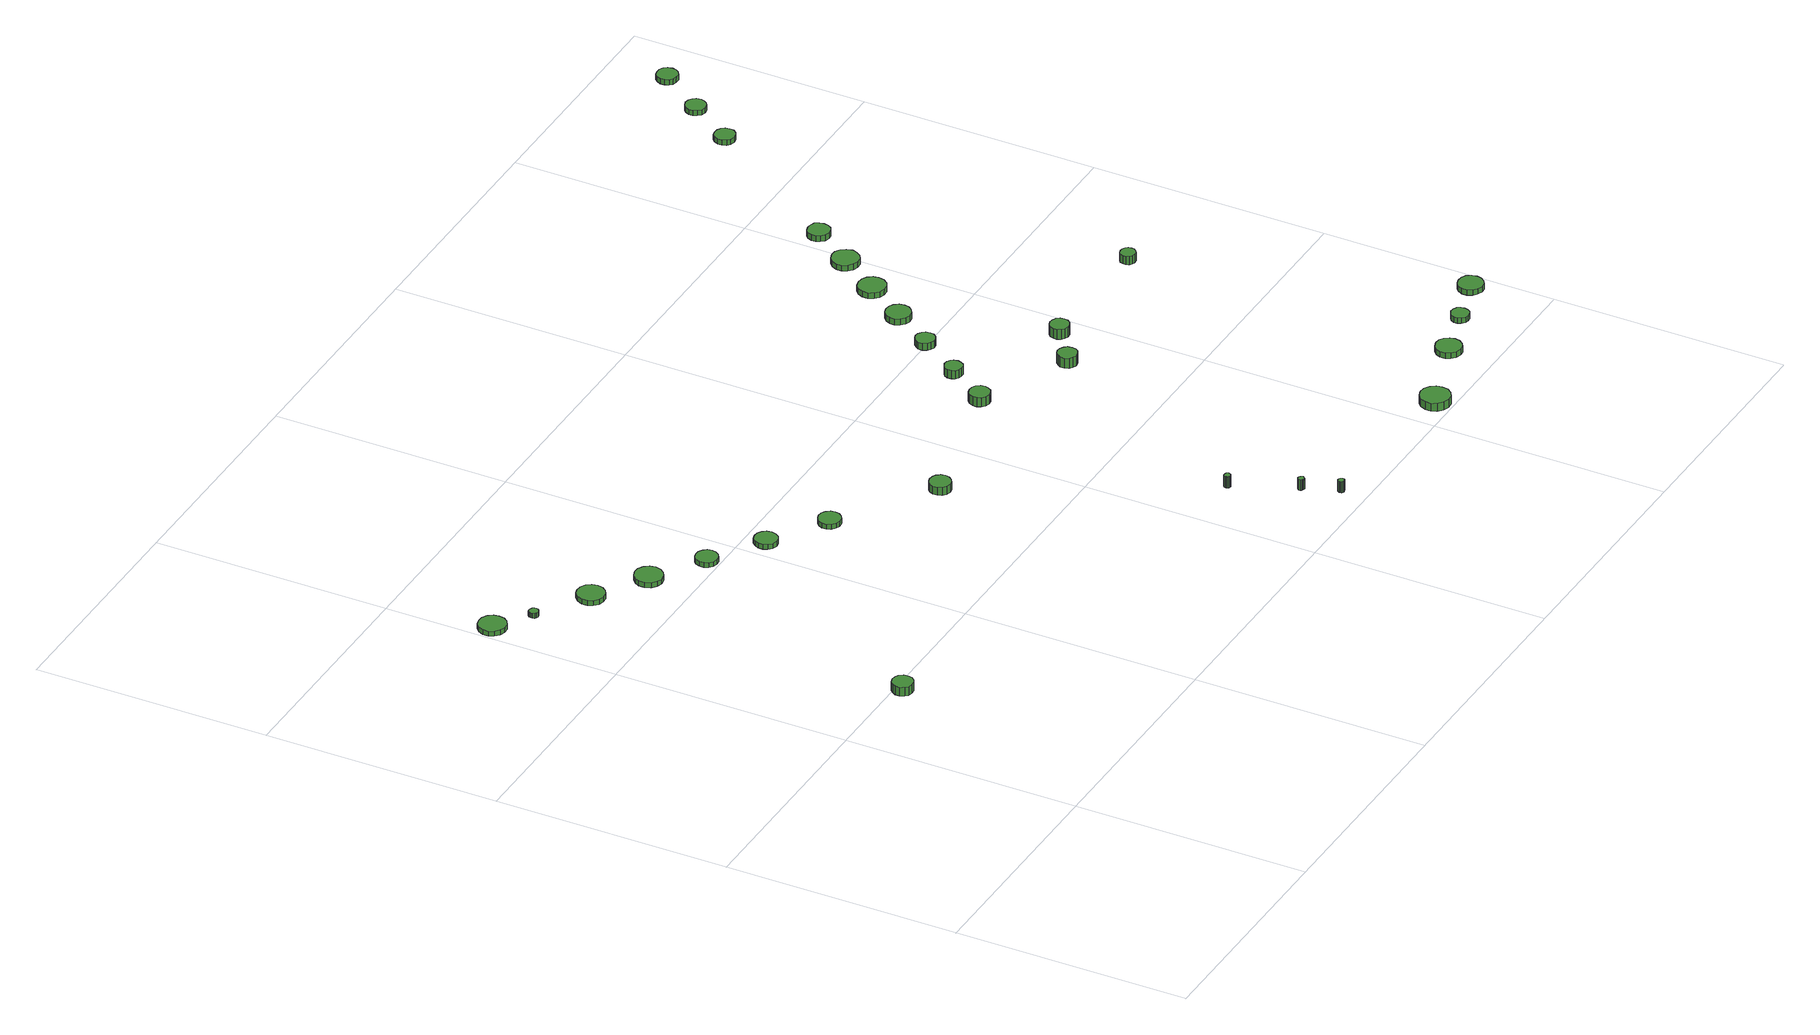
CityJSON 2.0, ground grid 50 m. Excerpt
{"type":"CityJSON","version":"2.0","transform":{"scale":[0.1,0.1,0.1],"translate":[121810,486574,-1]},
"CityObjects":{
"tree1":{"type":"SolitaryVegetationObject","attributes":{"function":"something"}},
"tree2":{"type":"SolitaryVegetationObject","attributes":{"function":"something"},"geometry":[{"type":"MultiSurface","lod":"1","boundaries":[[[0,1,2,3,4,5,6,7,8,9,10,11,12,13,14]],[[15,16,17,18,19,20,21,22,23,24,25,26,27,28,29]],[[0,29,28,1]],[[1,28,27,2]],[[2,27,26,3]],[[3,26,25,4]],[[4,25,24,5]],[[5,24,23,6]],[[6,23,22,7]],[[7,22,21,8]],[[8,21,20,9]],[[9,20,19,10]],[[10,19,18,11]],[[11,18,17,12]],[[12,17,16,13]],[[13,16,15,14]],[[14,15,29,0]]]}]},
"tree3":{"type":"SolitaryVegetationObject","attributes":{"function":"something"},"geometry":[{"type":"MultiSurface","lod":"1","boundaries":[[[30,31,32,33,34,35,36,37,38,39,40,41,42,43,44]],[[45,46,47,48,49,50,51,52,53,54,55,56,57,58,59]],[[30,59,58,31]],[[31,58,57,32]],[[32,57,56,33]],[[33,56,55,34]],[[34,55,54,35]],[[35,54,53,36]],[[36,53,52,37]],[[37,52,51,38]],[[38,51,50,39]],[[39,50,49,40]],[[40,49,48,41]],[[41,48,47,42]],[[42,47,46,43]],[[43,46,45,44]],[[44,45,59,30]]]}]},
"tree4":{"type":"SolitaryVegetationObject","attributes":{"function":"something"},"geometry":[{"type":"MultiSurface","lod":"1","boundaries":[[[60,61,62,63,64,65,66,67,68,69,70,71,72,73,74]],[[75,76,77,78,79,80,81,82,83,84,85,86,87,88,89]],[[60,89,88,61]],[[61,88,87,62]],[[62,87,86,63]],[[63,86,85,64]],[[64,85,84,65]],[[65,84,83,66]],[[66,83,82,67]],[[67,82,81,68]],[[68,81,80,69]],[[69,80,79,70]],[[70,79,78,71]],[[71,78,77,72]],[[72,77,76,73]],[[73,76,75,74]],[[74,75,89,60]]]}]},
"tree5":{"type":"SolitaryVegetationObject","attributes":{"function":"something"},"geometry":[{"type":"MultiSurface","lod":"1","boundaries":[[[90,91,92,93,94,95,96,97,98,99,100,101,102,103,104]],[[105,106,107,108,109,110,111,112,113,114,115,116,117,118,119]],[[90,119,118,91]],[[91,118,117,92]],[[92,117,116,93]],[[93,116,115,94]],[[94,115,114,95]],[[95,114,113,96]],[[96,113,112,97]],[[97,112,111,98]],[[98,111,110,99]],[[99,110,109,100]],[[100,109,108,101]],[[101,108,107,102]],[[102,107,106,103]],[[103,106,105,104]],[[104,105,119,90]]]}]},
"tree6":{"type":"SolitaryVegetationObject","attributes":{"function":"something"},"geometry":[{"type":"MultiSurface","lod":"1","boundaries":[[[120,121,122,123,124,125,126,127,128,129,130,131,132,133,134]],[[135,136,137,138,139,140,141,142,143,144,145,146,147,148,149]],[[120,149,148,121]],[[121,148,147,122]],[[122,147,146,123]],[[123,146,145,124]],[[124,145,144,125]],[[125,144,143,126]],[[126,143,142,127]],[[127,142,141,128]],[[128,141,140,129]],[[129,140,139,130]],[[130,139,138,131]],[[131,138,137,132]],[[132,137,136,133]],[[133,136,135,134]],[[134,135,149,120]]]}]},
"tree7":{"type":"SolitaryVegetationObject","attributes":{"function":"something"},"geometry":[{"type":"MultiSurface","lod":"1","boundaries":[[[150,151,152,153,154,155,156,157,158,159,160,161,162,163,164]],[[165,166,167,168,169,170,171,172,173,174,175,176,177,178,179]],[[150,179,178,151]],[[151,178,177,152]],[[152,177,176,153]],[[153,176,175,154]],[[154,175,174,155]],[[155,174,173,156]],[[156,173,172,157]],[[157,172,171,158]],[[158,171,170,159]],[[159,170,169,160]],[[160,169,168,161]],[[161,168,167,162]],[[162,167,166,163]],[[163,166,165,164]],[[164,165,179,150]]]}]},
"tree8":{"type":"SolitaryVegetationObject","attributes":{"function":"something"},"geometry":[{"type":"MultiSurface","lod":"1","boundaries":[[[180,181,182,183,184,185,186,187,188,189,190,191,192,193,194]],[[195,196,197,198,199,200,201,202,203,204,205,206,207,208,209]],[[180,209,208,181]],[[181,208,207,182]],[[182,207,206,183]],[[183,206,205,184]],[[184,205,204,185]],[[185,204,203,186]],[[186,203,202,187]],[[187,202,201,188]],[[188,201,200,189]],[[189,200,199,190]],[[190,199,198,191]],[[191,198,197,192]],[[192,197,196,193]],[[193,196,195,194]],[[194,195,209,180]]]}]},
"tree9":{"type":"SolitaryVegetationObject","attributes":{"function":"something"},"geometry":[{"type":"MultiSurface","lod":"1","boundaries":[[[210,211,212,213,214,215,216,217,218,219,220,221,222,223,224]],[[225,226,227,228,229,230,231,232,233,234,235,236,237,238,239]],[[210,239,238,211]],[[211,238,237,212]],[[212,237,236,213]],[[213,236,235,214]],[[214,235,234,215]],[[215,234,233,216]],[[216,233,232,217]],[[217,232,231,218]],[[218,231,230,219]],[[219,230,229,220]],[[220,229,228,221]],[[221,228,227,222]],[[222,227,226,223]],[[223,226,225,224]],[[224,225,239,210]]]}]},
"tree10":{"type":"SolitaryVegetationObject","attributes":{"function":"something"},"geometry":[{"type":"MultiSurface","lod":"1","boundaries":[[[240,241,242,243,244,245,246,247,248,249,250,251,252,253,254]],[[255,256,257,258,259,260,261,262,263,264,265,266,267,268,269]],[[240,269,268,241]],[[241,268,267,242]],[[242,267,266,243]],[[243,266,265,244]],[[244,265,264,245]],[[245,264,263,246]],[[246,263,262,247]],[[247,262,261,248]],[[248,261,260,249]],[[249,260,259,250]],[[250,259,258,251]],[[251,258,257,252]],[[252,257,256,253]],[[253,256,255,254]],[[254,255,269,240]]]}]},
"tree11":{"type":"SolitaryVegetationObject","attributes":{"function":"something"},"geometry":[{"type":"MultiSurface","lod":"1","boundaries":[[[270,271,272,273,274,275,276,277,278,279,280,281,282,283,284]],[[285,286,287,288,289,290,291,292,293,294,295,296,297,298,299]],[[270,299,298,271]],[[271,298,297,272]],[[272,297,296,273]],[[273,296,295,274]],[[274,295,294,275]],[[275,294,293,276]],[[276,293,292,277]],[[277,292,291,278]],[[278,291,290,279]],[[279,290,289,280]],[[280,289,288,281]],[[281,288,287,282]],[[282,287,286,283]],[[283,286,285,284]],[[284,285,299,270]]]}]},
"tree12":{"type":"SolitaryVegetationObject","attributes":{"function":"something"},"geometry":[{"type":"MultiSurface","lod":"1","boundaries":[[[300,301,302,303,304,305,306,307,308,309,310,311,312,313,314]],[[315,316,317,318,319,320,321,322,323,324,325,326,327,328,329]],[[300,329,328,301]],[[301,328,327,302]],[[302,327,326,303]],[[303,326,325,304]],[[304,325,324,305]],[[305,324,323,306]],[[306,323,322,307]],[[307,322,321,308]],[[308,321,320,309]],[[309,320,319,310]],[[310,319,318,311]],[[311,318,317,312]],[[312,317,316,313]],[[313,316,315,314]],[[314,315,329,300]]]}]},
"tree13":{"type":"SolitaryVegetationObject","attributes":{"function":"something"},"geometry":[{"type":"MultiSurface","lod":"1","boundaries":[[[330,331,332,333,334,335,336,337,338,339,340,341,342,343,344]],[[345,346,347,348,349,350,351,352,353,354,355,356,357,358,359]],[[330,359,358,331]],[[331,358,357,332]],[[332,357,356,333]],[[333,356,355,334]],[[334,355,354,335]],[[335,354,353,336]],[[336,353,352,337]],[[337,352,351,338]],[[338,351,350,339]],[[339,350,349,340]],[[340,349,348,341]],[[341,348,347,342]],[[342,347,346,343]],[[343,346,345,344]],[[344,345,359,330]]]}]},
"tree14":{"type":"SolitaryVegetationObject","attributes":{"function":"something"},"geometry":[{"type":"MultiSurface","lod":"1","boundaries":[[[360,361,362,363,364,365,366,367,368,369,370,371,372,373,374]],[[375,376,377,378,379,380,381,382,383,384,385,386,387,388,389]],[[360,389,388,361]],[[361,388,387,362]],[[362,387,386,363]],[[363,386,385,364]],[[364,385,384,365]],[[365,384,383,366]],[[366,383,382,367]],[[367,382,381,368]],[[368,381,380,369]],[[369,380,379,370]],[[370,379,378,371]],[[371,378,377,372]],[[372,377,376,373]],[[373,376,375,374]],[[374,375,389,360]]]}]},
"tree15":{"type":"SolitaryVegetationObject","attributes":{"function":"something"},"geometry":[{"type":"MultiSurface","lod":"1","boundaries":[[[390,391,392,393,394,395,396,397,398,399,400,401,402,403,404]],[[405,406,407,408,409,410,411,412,413,414,415,416,417,418,419]],[[390,419,418,391]],[[391,418,417,392]],[[392,417,416,393]],[[393,416,415,394]],[[394,415,414,395]],[[395,414,413,396]],[[396,413,412,397]],[[397,412,411,398]],[[398,411,410,399]],[[399,410,409,400]],[[400,409,408,401]],[[401,408,407,402]],[[402,407,406,403]],[[403,406,405,404]],[[404,405,419,390]]]}]},
"tree16":{"type":"SolitaryVegetationObject","attributes":{"function":"something"},"geometry":[{"type":"MultiSurface","lod":"1","boundaries":[[[420,421,422,423,424,425,426,427,428,429,430,431,432,433,434]],[[435,436,437,438,439,440,441,442,443,444,445,446,447,448,449]],[[420,449,448,421]],[[421,448,447,422]],[[422,447,446,423]],[[423,446,445,424]],[[424,445,444,425]],[[425,444,443,426]],[[426,443,442,427]],[[427,442,441,428]],[[428,441,440,429]],[[429,440,439,430]],[[430,439,438,431]],[[431,438,437,432]],[[432,437,436,433]],[[433,436,435,434]],[[434,435,449,420]]]}]},
"tree17":{"type":"SolitaryVegetationObject","attributes":{"function":"something"},"geometry":[{"type":"MultiSurface","lod":"1","boundaries":[[[450,451,452,453,454,455,456,457,458,459,460,461,462,463,464]],[[465,466,467,468,469,470,471,472,473,474,475,476,477,478,479]],[[450,479,478,451]],[[451,478,477,452]],[[452,477,476,453]],[[453,476,475,454]],[[454,475,474,455]],[[455,474,473,456]],[[456,473,472,457]],[[457,472,471,458]],[[458,471,470,459]],[[459,470,469,460]],[[460,469,468,461]],[[461,468,467,462]],[[462,467,466,463]],[[463,466,465,464]],[[464,465,479,450]]]}]},
"tree18":{"type":"SolitaryVegetationObject","attributes":{"function":"something"},"geometry":[{"type":"MultiSurface","lod":"1","boundaries":[[[480,481,482,483,484,485,486,487,488,489,490,491,492,493,494]],[[495,496,497,498,499,500,501,502,503,504,505,506,507,508,509]],[[480,509,508,481]],[[481,508,507,482]],[[482,507,506,483]],[[483,506,505,484]],[[484,505,504,485]],[[485,504,503,486]],[[486,503,502,487]],[[487,502,501,488]],[[488,501,500,489]],[[489,500,499,490]],[[490,499,498,491]],[[491,498,497,492]],[[492,497,496,493]],[[493,496,495,494]],[[494,495,509,480]]]}]},
"tree19":{"type":"SolitaryVegetationObject","attributes":{"function":"something"},"geometry":[{"type":"MultiSurface","lod":"1","boundaries":[[[510,511,512,513,514,515,516,517,518,519,520,521,522,523,524]],[[525,526,527,528,529,530,531,532,533,534,535,536,537,538,539]],[[510,539,538,511]],[[511,538,537,512]],[[512,537,536,513]],[[513,536,535,514]],[[514,535,534,515]],[[515,534,533,516]],[[516,533,532,517]],[[517,532,531,518]],[[518,531,530,519]],[[519,530,529,520]],[[520,529,528,521]],[[521,528,527,522]],[[522,527,526,523]],[[523,526,525,524]],[[524,525,539,510]]]}]},
"tree20":{"type":"SolitaryVegetationObject","attributes":{"function":"something"},"geometry":[{"type":"MultiSurface","lod":"1","boundaries":[[[540,541,542,543,544,545,546,547,548,549,550,551,552,553,554]],[[555,556,557,558,559,560,561,562,563,564,565,566,567,568,569]],[[540,569,568,541]],[[541,568,567,542]],[[542,567,566,543]],[[543,566,565,544]],[[544,565,564,545]],[[545,564,563,546]],[[546,563,562,547]],[[547,562,561,548]],[[548,561,560,549]],[[549,560,559,550]],[[550,559,558,551]],[[551,558,557,552]],[[552,557,556,553]],[[553,556,555,554]],[[554,555,569,540]]]}]},
"tree21":{"type":"SolitaryVegetationObject","attributes":{"function":"something"},"geometry":[{"type":"MultiSurface","lod":"1","boundaries":[[[570,571,572,573,574,575,576,577,578,579,580,581,582,583,584]],[[585,586,587,588,589,590,591,592,593,594,595,596,597,598,599]],[[570,599,598,571]],[[571,598,597,572]],[[572,597,596,573]],[[573,596,595,574]],[[574,595,594,575]],[[575,594,593,576]],[[576,593,592,577]],[[577,592,591,578]],[[578,591,590,579]],[[579,590,589,580]],[[580,589,588,581]],[[581,588,587,582]],[[582,587,586,583]],[[583,586,585,584]],[[584,585,599,570]]]}]},
"tree22":{"type":"SolitaryVegetationObject","attributes":{"function":"something"},"geometry":[{"type":"MultiSurface","lod":"1","boundaries":[[[600,601,602,603,604,605,606,607,608,609,610,611,612,613,614]],[[615,616,617,618,619,620,621,622,623,624,625,626,627,628,629]],[[600,629,628,601]],[[601,628,627,602]],[[602,627,626,603]],[[603,626,625,604]],[[604,625,624,605]],[[605,624,623,606]],[[606,623,622,607]],[[607,622,621,608]],[[608,621,620,609]],[[609,620,619,610]],[[610,619,618,611]],[[611,618,617,612]],[[612,617,616,613]],[[613,616,615,614]],[[614,615,629,600]]]}]},
"tree23":{"type":"SolitaryVegetationObject","attributes":{"function":"something"},"geometry":[{"type":"MultiSurface","lod":"1","boundaries":[[[630,631,632,633,634,635,636,637,638,639,640,641,642,643,644]],[[645,646,647,648,649,650,651,652,653,654,655,656,657,658,659]],[[630,659,658,631]],[[631,658,657,632]],[[632,657,656,633]],[[633,656,655,634]],[[634,655,654,635]],[[635,654,653,636]],[[636,653,652,637]],[[637,652,651,638]],[[638,651,650,639]],[[639,650,649,640]],[[640,649,648,641]],[[641,648,647,642]],[[642,647,646,643]],[[643,646,645,644]],[[644,645,659,630]]]}]},
"tree24":{"type":"SolitaryVegetationObject","attributes":{"function":"something"},"geometry":[{"type":"MultiSurface","lod":"1","boundaries":[[[660,661,662,663,664,665,666,667,668,669,670,671,672,673,674]],[[675,676,677,678,679,680,681,682,683,684,685,686,687,688,689]],[[660,689,688,661]],[[661,688,687,662]],[[662,687,686,663]],[[663,686,685,664]],[[664,685,684,665]],[[665,684,683,666]],[[666,683,682,667]],[[667,682,681,668]],[[668,681,680,669]],[[669,680,679,670]],[[670,679,678,671]],[[671,678,677,672]],[[672,677,676,673]],[[673,676,675,674]],[[674,675,689,660]]]}]},
"tree25":{"type":"SolitaryVegetationObject","attributes":{"function":"something"},"geometry":[{"type":"MultiSurface","lod":"1","boundaries":[[[690,691,692,693,694,695,696,697,698,699,700,701,702,703,704]],[[705,706,707,708,709,710,711,712,713,714,715,716,717,718,719]],[[690,719,718,691]],[[691,718,717,692]],[[692,717,716,693]],[[693,716,715,694]],[[694,715,714,695]],[[695,714,713,696]],[[696,713,712,697]],[[697,712,711,698]],[[698,711,710,699]],[[699,710,709,700]],[[700,709,708,701]],[[701,708,707,702]],[[702,707,706,703]],[[703,706,705,704]],[[704,705,719,690]]]}]},
"tree26":{"type":"SolitaryVegetationObject","attributes":{"function":"something"},"geometry":[{"type":"MultiSurface","lod":"1","boundaries":[[[720,721,722,723,724,725,726,727,728,729,730,731,732,733,734]],[[735,736,737,738,739,740,741,742,743,744,745,746,747,748,749]],[[720,749,748,721]],[[721,748,747,722]],[[722,747,746,723]],[[723,746,745,724]],[[724,745,744,725]],[[725,744,743,726]],[[726,743,742,727]],[[727,742,741,728]],[[728,741,740,729]],[[729,740,739,730]],[[730,739,738,731]],[[731,738,737,732]],[[732,737,736,733]],[[733,736,735,734]],[[734,735,749,720]]]}]},
"tree27":{"type":"SolitaryVegetationObject","attributes":{"function":"something"},"geometry":[{"type":"MultiSurface","lod":"1","boundaries":[[[750,751,752,753,754,755,756,757,758,759,760,761,762,763,764]],[[765,766,767,768,769,770,771,772,773,774,775,776,777,778,779]],[[750,779,778,751]],[[751,778,777,752]],[[752,777,776,753]],[[753,776,775,754]],[[754,775,774,755]],[[755,774,773,756]],[[756,773,772,757]],[[757,772,771,758]],[[758,771,770,759]],[[759,770,769,760]],[[760,769,768,761]],[[761,768,767,762]],[[762,767,766,763]],[[763,766,765,764]],[[764,765,779,750]]]}]},
"tree28":{"type":"SolitaryVegetationObject","attributes":{"function":"something"},"geometry":[{"type":"MultiSurface","lod":"1","boundaries":[[[780,781,782,783,784,785,786,787,788,789,790,791,792,793,794]],[[795,796,797,798,799,800,801,802,803,804,805,806,807,808,809]],[[780,809,808,781]],[[781,808,807,782]],[[782,807,806,783]],[[783,806,805,784]],[[784,805,804,785]],[[785,804,803,786]],[[786,803,802,787]],[[787,802,801,788]],[[788,801,800,789]],[[789,800,799,790]],[[790,799,798,791]],[[791,798,797,792]],[[792,797,796,793]],[[793,796,795,794]],[[794,795,809,780]]]}]},
"tree29":{"type":"SolitaryVegetationObject","attributes":{"function":"something"},"geometry":[{"type":"MultiSurface","lod":"1","boundaries":[[[810,811,812,813,814,815,816,817,818,819,820,821,822,823,824]],[[825,826,827,828,829,830,831,832,833,834,835,836,837,838,839]],[[810,839,838,811]],[[811,838,837,812]],[[812,837,836,813]],[[813,836,835,814]],[[814,835,834,815]],[[815,834,833,816]],[[816,833,832,817]],[[817,832,831,818]],[[818,831,830,819]],[[819,830,829,820]],[[820,829,828,821]],[[821,828,827,822]],[[822,827,826,823]],[[823,826,825,824]],[[824,825,839,810]]]}]},
"tree30":{"type":"SolitaryVegetationObject","attributes":{"function":"something"},"geometry":[{"type":"MultiSurface","lod":"1","boundaries":[[[840,841,842,843,844,845,846,847,848,849,850,851,852,853,854]],[[855,856,857,858,859,860,861,862,863,864,865,866,867,868,869]],[[840,869,868,841]],[[841,868,867,842]],[[842,867,866,843]],[[843,866,865,844]],[[844,865,864,845]],[[845,864,863,846]],[[846,863,862,847]],[[847,862,861,848]],[[848,861,860,849]],[[849,860,859,850]],[[850,859,858,851]],[[851,858,857,852]],[[852,857,856,853]],[[853,856,855,854]],[[854,855,869,840]]]}]}
},
"vertices":[
[226,482,28],[225,491,28],[219,499,28],[211,503,28],[202,504,28],[193,501,28],[187,495,28],[183,487,28],[183,478,28],[187,469,28],[193,463,28],[202,461,28],[211,461,28],[219,466,28],[225,473,28],[225,473,8],[219,466,8],[211,461,8],[202,461,8],[193,463,8],[187,469,8],[183,478,8],[183,487,8],[187,495,8],[193,501,8],[202,504,8],[211,503,8],[219,499,8],[225,491,8],[226,482,8],
[60,1285,19],[58,1296,19],[51,1306,19],[40,1312,19],[28,1313,19],[17,1310,19],[8,1302,19],[3,1291,19],[3,1279,19],[8,1268,19],[17,1260,19],[28,1256,19],[40,1257,19],[51,1263,19],[58,1273,19],[58,1273,8],[51,1263,8],[40,1257,8],[28,1256,8],[17,1260,8],[8,1268,8],[3,1279,8],[3,1291,8],[8,1302,8],[17,1310,8],[28,1313,8],[40,1312,8],[51,1306,8],[58,1296,8],[60,1285,8],
[117,1234,19],[116,1238,19],[114,1241,19],[110,1243,19],[106,1244,19],[102,1243,19],[99,1240,19],[98,1236,19],[98,1232,19],[99,1228,19],[102,1226,19],[106,1224,19],[110,1225,19],[114,1227,19],[116,1230,19],[116,1230,8],[114,1227,8],[110,1225,8],[106,1224,8],[102,1226,8],[99,1228,8],[98,1232,8],[98,1236,8],[99,1240,8],[102,1243,8],[106,1244,8],[110,1243,8],[114,1241,8],[116,1238,8],[117,1234,8],
[243,1165,19],[241,1177,19],[234,1187,19],[223,1193,19],[211,1194,19],[200,1191,19],[191,1182,19],[186,1171,19],[186,1159,19],[191,1148,19],[200,1140,19],[211,1137,19],[223,1138,19],[234,1144,19],[241,1154,19],[241,1154,8],[234,1144,8],[223,1138,8],[211,1137,8],[200,1140,8],[191,1148,8],[186,1159,8],[186,1171,8],[191,1182,8],[200,1191,8],[211,1194,8],[223,1193,8],[234,1187,8],[241,1177,8],[243,1165,8],
[352,1096,19],[349,1108,19],[342,1118,19],[331,1124,19],[319,1125,19],[308,1121,19],[298,1113,19],[293,1102,19],[293,1090,19],[298,1078,19],[308,1070,19],[319,1066,19],[331,1068,19],[342,1074,19],[349,1084,19],[349,1084,8],[342,1074,8],[331,1068,8],[319,1066,8],[308,1070,8],[298,1078,8],[293,1090,8],[293,1102,8],[298,1113,8],[308,1121,8],[319,1125,8],[331,1124,8],[342,1118,8],[349,1108,8],[352,1096,8],
[454,1026,19],[452,1036,19],[446,1043,19],[438,1048,19],[428,1049,19],[419,1046,19],[412,1040,19],[408,1031,19],[408,1021,19],[412,1012,19],[419,1006,19],[428,1003,19],[438,1004,19],[446,1009,19],[452,1017,19],[452,1017,8],[446,1009,8],[438,1004,8],[428,1003,8],[419,1006,8],[412,1012,8],[408,1021,8],[408,1031,8],[412,1040,8],[419,1046,8],[428,1049,8],[438,1048,8],[446,1043,8],[452,1036,8],[454,1026,8],
[564,954,19],[562,964,19],[556,972,19],[547,977,19],[538,978,19],[528,975,19],[521,968,19],[517,959,19],[517,949,19],[521,940,19],[528,933,19],[538,930,19],[547,931,19],[556,936,19],[562,944,19],[562,944,8],[556,936,8],[547,931,8],[538,930,8],[528,933,8],[521,940,8],[517,949,8],[517,959,8],[521,968,8],[528,975,8],[538,978,8],[547,977,8],[556,972,8],[562,964,8],[564,954,8],
[683,878,19],[681,887,19],[675,895,19],[667,900,19],[657,901,19],[648,898,19],[640,891,19],[636,883,19],[636,873,19],[640,864,19],[648,857,19],[657,854,19],[667,855,19],[675,860,19],[681,868,19],[681,868,8],[675,860,8],[667,855,8],[657,854,8],[648,857,8],[640,864,8],[636,873,8],[636,883,8],[640,891,8],[648,898,8],[657,901,8],[667,900,8],[675,895,8],[681,887,8],[683,878,8],
[885,743,26],[883,752,26],[877,760,26],[869,764,26],[860,765,26],[851,762,26],[844,756,26],[840,747,26],[840,738,26],[844,729,26],[851,723,26],[860,720,26],[869,721,26],[877,726,26],[883,734,26],[883,734,8],[877,726,8],[869,721,8],[860,720,8],[851,723,8],[844,729,8],[840,738,8],[840,747,8],[844,756,8],[851,762,8],[860,765,8],[869,764,8],[877,760,8],[883,752,8],[885,743,8],
[1136,257,32],[1135,260,32],[1134,262,32],[1131,263,32],[1129,263,32],[1126,263,32],[1124,261,32],[1123,258,32],[1123,256,32],[1124,253,32],[1126,251,32],[1129,250,32],[1131,251,32],[1134,252,32],[1135,254,32],[1135,254,6],[1134,252,6],[1131,251,6],[1129,250,6],[1126,251,6],[1124,253,6],[1123,256,6],[1123,258,6],[1124,261,6],[1126,263,6],[1129,263,6],[1131,263,6],[1134,262,6],[1135,260,6],[1136,257,6],
[1196,127,29],[1195,130,29],[1193,132,29],[1191,134,29],[1188,134,29],[1186,133,29],[1184,131,29],[1182,129,29],[1182,126,29],[1184,124,29],[1186,122,29],[1188,121,29],[1191,121,29],[1193,123,29],[1195,125,29],[1195,125,5],[1193,123,5],[1191,121,5],[1188,121,5],[1186,122,5],[1184,124,5],[1182,126,5],[1182,129,5],[1184,131,5],[1186,133,5],[1188,134,5],[1191,134,5],[1193,132,5],[1195,130,5],[1196,127,5],
[1224,55,30],[1223,58,30],[1222,60,30],[1219,61,30],[1216,62,30],[1214,61,30],[1212,59,30],[1211,56,30],[1211,54,30],[1212,51,30],[1214,49,30],[1216,48,30],[1219,49,30],[1222,50,30],[1223,52,30],[1223,52,5],[1222,50,5],[1219,49,5],[1216,48,5],[1214,49,5],[1212,51,5],[1211,54,5],[1211,56,5],[1212,59,5],[1214,61,5],[1216,62,5],[1219,61,5],[1222,60,5],[1223,58,5],[1224,55,5],
[1193,817,29],[1191,826,29],[1186,834,29],[1178,838,29],[1169,839,29],[1160,836,29],[1154,830,29],[1150,822,29],[1150,813,29],[1154,805,29],[1160,799,29],[1169,796,29],[1178,797,29],[1186,801,29],[1191,809,29],[1191,809,8],[1186,801,8],[1178,797,8],[1169,796,8],[1160,799,8],[1154,805,8],[1150,813,8],[1150,822,8],[1154,830,8],[1160,836,8],[1169,839,8],[1178,838,8],[1186,834,8],[1191,826,8],[1193,817,8],
[1251,906,27],[1249,914,27],[1245,920,27],[1238,924,27],[1230,925,27],[1223,922,27],[1217,917,27],[1214,910,27],[1214,902,27],[1217,895,27],[1223,890,27],[1230,888,27],[1238,888,27],[1245,892,27],[1249,899,27],[1249,899,8],[1245,892,8],[1238,888,8],[1230,888,8],[1223,890,8],[1217,895,8],[1214,902,8],[1214,910,8],[1217,917,8],[1223,922,8],[1230,925,8],[1238,924,8],[1245,920,8],[1249,914,8],[1251,906,8],
[1606,37,23],[1604,50,23],[1596,60,23],[1585,67,23],[1572,68,23],[1560,64,23],[1550,55,23],[1545,43,23],[1545,31,23],[1550,19,23],[1560,10,23],[1572,6,23],[1585,7,23],[1596,14,23],[1604,24,23],[1604,24,5],[1596,14,5],[1585,7,5],[1572,6,5],[1560,10,5],[1550,19,5],[1545,31,5],[1545,43,5],[1550,55,5],[1560,64,5],[1572,68,5],[1585,67,5],[1596,60,5],[1604,50,5],[1606,37,5],
[1388,729,31],[1387,738,31],[1382,744,31],[1374,749,31],[1366,750,31],[1358,747,31],[1352,741,31],[1348,734,31],[1348,725,31],[1352,717,31],[1358,712,31],[1366,709,31],[1374,710,31],[1382,714,31],[1387,721,31],[1387,721,8],[1382,714,8],[1374,710,8],[1366,709,8],[1358,712,8],[1352,717,8],[1348,725,8],[1348,734,8],[1352,741,8],[1358,747,8],[1366,750,8],[1374,749,8],[1382,744,8],[1387,738,8],[1388,729,8],
[1317,1001,24],[1316,1010,24],[1311,1016,24],[1303,1021,24],[1295,1022,24],[1287,1019,24],[1281,1013,24],[1277,1006,24],[1277,997,24],[1281,989,24],[1287,984,24],[1295,981,24],[1303,982,24],[1311,986,24],[1316,993,24],[1316,993,8],[1311,986,8],[1303,982,8],[1295,981,8],[1287,984,8],[1281,989,8],[1277,997,8],[1277,1006,8],[1281,1013,8],[1287,1019,8],[1295,1022,8],[1303,1021,8],[1311,1016,8],[1316,1010,8],[1317,1001,8],
[1383,1091,22],[1381,1102,22],[1374,1111,22],[1365,1116,22],[1354,1117,22],[1344,1114,22],[1336,1106,22],[1331,1096,22],[1331,1086,22],[1336,1076,22],[1344,1068,22],[1354,1065,22],[1365,1066,22],[1374,1072,22],[1381,1080,22],[1381,1080,8],[1374,1072,8],[1365,1066,8],[1354,1065,8],[1344,1068,8],[1336,1076,8],[1331,1086,8],[1331,1096,8],[1336,1106,8],[1344,1114,8],[1354,1117,8],[1365,1116,8],[1374,1111,8],[1381,1102,8],[1383,1091,8],
[1470,789,31],[1469,797,31],[1464,804,31],[1456,808,31],[1448,809,31],[1440,806,31],[1434,801,31],[1431,793,31],[1431,785,31],[1434,777,31],[1440,772,31],[1448,769,31],[1456,770,31],[1464,774,31],[1469,781,31],[1469,781,8],[1464,774,8],[1456,770,8],[1448,769,8],[1440,772,8],[1434,777,8],[1431,785,8],[1431,793,8],[1434,801,8],[1440,806,8],[1448,809,8],[1456,808,8],[1464,804,8],[1469,797,8],[1470,789,8],
[1448,1181,20],[1446,1192,20],[1439,1202,20],[1428,1208,20],[1416,1209,20],[1405,1206,20],[1396,1198,20],[1391,1187,20],[1391,1175,20],[1396,1164,20],[1405,1156,20],[1416,1152,20],[1428,1153,20],[1439,1159,20],[1446,1169,20],[1446,1169,7],[1439,1159,7],[1428,1153,7],[1416,1152,7],[1405,1156,7],[1396,1164,7],[1391,1175,7],[1391,1187,7],[1396,1198,7],[1405,1206,7],[1416,1209,7],[1428,1208,7],[1439,1202,7],[1446,1192,7],[1448,1181,7],
[1774,97,18],[1772,108,18],[1765,117,18],[1756,123,18],[1745,124,18],[1734,120,18],[1726,113,18],[1721,103,18],[1721,91,18],[1726,81,18],[1734,74,18],[1745,70,18],[1756,71,18],[1765,77,18],[1772,86,18],[1772,86,5],[1765,77,5],[1756,71,5],[1745,70,5],[1734,74,5],[1726,81,5],[1721,91,5],[1721,103,5],[1726,113,5],[1734,120,5],[1745,124,5],[1756,123,5],[1765,117,5],[1772,108,5],[1774,97,5],
[1510,1270,20],[1507,1282,20],[1500,1292,20],[1490,1298,20],[1478,1299,20],[1467,1295,20],[1458,1287,20],[1453,1276,20],[1453,1265,20],[1458,1254,20],[1467,1246,20],[1478,1242,20],[1490,1243,20],[1500,1249,20],[1507,1259,20],[1507,1259,7],[1500,1249,7],[1490,1243,7],[1478,1242,7],[1467,1246,7],[1458,1254,7],[1453,1265,7],[1453,1276,7],[1458,1287,7],[1467,1295,7],[1478,1299,7],[1490,1298,7],[1500,1292,7],[1507,1282,7],[1510,1270,7],
[1879,131,17],[1877,138,17],[1873,145,17],[1866,149,17],[1858,150,17],[1851,147,17],[1845,142,17],[1841,135,17],[1841,127,17],[1845,120,17],[1851,114,17],[1858,112,17],[1866,113,17],[1873,117,17],[1877,123,17],[1877,123,5],[1873,117,5],[1866,113,5],[1858,112,5],[1851,114,5],[1845,120,5],[1841,127,5],[1841,135,5],[1845,142,5],[1851,147,5],[1858,150,5],[1866,149,5],[1873,145,5],[1877,138,5],[1879,131,5],
[1567,1361,20],[1565,1371,20],[1560,1379,20],[1551,1383,20],[1542,1384,20],[1532,1381,20],[1525,1375,20],[1521,1366,20],[1521,1356,20],[1525,1348,20],[1532,1341,20],[1542,1338,20],[1551,1339,20],[1560,1344,20],[1565,1352,20],[1565,1352,7],[1560,1344,7],[1551,1339,7],[1542,1338,7],[1532,1341,7],[1525,1348,7],[1521,1356,7],[1521,1366,7],[1525,1375,7],[1532,1381,7],[1542,1384,7],[1551,1383,7],[1560,1379,7],[1565,1371,7],[1567,1361,7],
[1757,791,26],[1756,798,26],[1752,803,26],[1746,806,26],[1739,807,26],[1733,805,26],[1728,801,26],[1726,795,26],[1726,788,26],[1728,782,26],[1733,778,26],[1739,776,26],[1746,776,26],[1752,780,26],[1756,785,26],[1756,785,7],[1752,780,7],[1746,776,7],[1739,776,7],[1733,778,7],[1728,782,7],[1726,788,7],[1726,795,7],[1728,801,7],[1733,805,7],[1739,807,7],[1746,806,7],[1752,803,7],[1756,798,7],[1757,791,7],
[1989,161,17],[1987,172,17],[1981,181,17],[1971,186,17],[1960,187,17],[1950,184,17],[1942,177,17],[1937,167,17],[1937,156,17],[1942,146,17],[1950,139,17],[1960,135,17],[1971,136,17],[1981,142,17],[1987,151,17],[1987,151,5],[1981,142,5],[1971,136,5],[1960,135,5],[1950,139,5],[1942,146,5],[1937,156,5],[1937,167,5],[1942,177,5],[1950,184,5],[1960,187,5],[1971,186,5],[1981,181,5],[1987,172,5],[1989,161,5],
[1779,1677,19],[1778,1686,19],[1772,1693,19],[1765,1697,19],[1756,1698,19],[1747,1696,19],[1741,1690,19],[1737,1681,19],[1737,1673,19],[1741,1664,19],[1747,1658,19],[1756,1656,19],[1765,1657,19],[1772,1661,19],[1778,1668,19],[1778,1668,7],[1772,1661,7],[1765,1657,7],[1756,1656,7],[1747,1658,7],[1741,1664,7],[1737,1673,7],[1737,1681,7],[1741,1690,7],[1747,1696,7],[1756,1698,7],[1765,1697,7],[1772,1693,7],[1778,1686,7],[1779,1677,7],
[1845,1774,19],[1843,1783,19],[1838,1790,19],[1831,1795,19],[1822,1796,19],[1813,1793,19],[1807,1787,19],[1803,1779,19],[1803,1770,19],[1807,1762,19],[1813,1756,19],[1822,1753,19],[1831,1754,19],[1838,1759,19],[1843,1766,19],[1843,1766,7],[1838,1759,7],[1831,1754,7],[1822,1753,7],[1813,1756,7],[1807,1762,7],[1803,1770,7],[1803,1779,7],[1807,1787,7],[1813,1793,7],[1822,1796,7],[1831,1795,7],[1838,1790,7],[1843,1783,7],[1845,1774,7],
[1916,1873,19],[1914,1882,19],[1909,1889,19],[1901,1894,19],[1892,1894,19],[1883,1892,19],[1877,1886,19],[1873,1877,19],[1873,1869,19],[1877,1860,19],[1883,1854,19],[1892,1852,19],[1901,1852,19],[1909,1857,19],[1914,1864,19],[1914,1864,7],[1909,1857,7],[1901,1852,7],[1892,1852,7],[1883,1854,7],[1877,1860,7],[1873,1869,7],[1873,1877,7],[1877,1886,7],[1883,1892,7],[1892,1894,7],[1901,1894,7],[1909,1889,7],[1914,1882,7],[1916,1873,7]
]}
